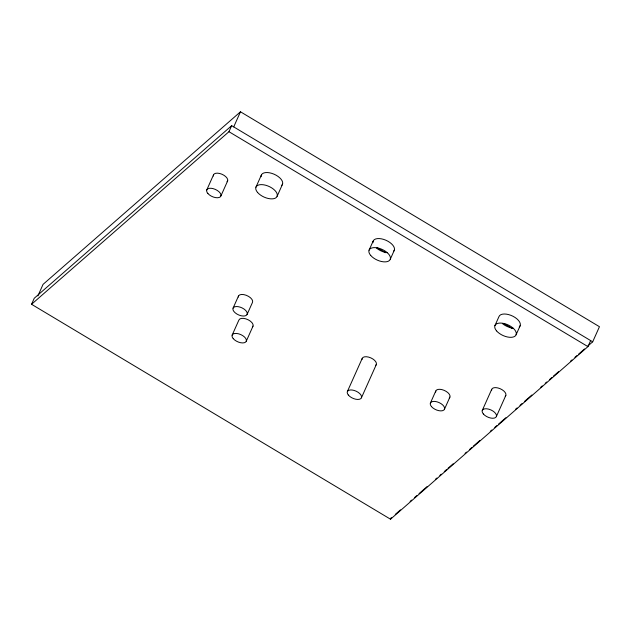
<?xml version="1.0" encoding="UTF-8"?>
<svg xmlns="http://www.w3.org/2000/svg" width="631" height="631" viewBox="0 0 631 631"><rect width="100%" height="100%" fill="white"/><g stroke="black" fill="none" stroke-linecap="round" stroke-linejoin="round"><path stroke-width="0.95" d="M590.64 340.582L587.942 346.624L390.526 519.21L31.55 304.292L34.255 298.25L231.664 125.664L592.69 341.813L599.45 326.708L240.474 111.79L43.058 284.376L37.892 295.923M31.55 304.292L228.958 131.705L231.664 125.664M233.715 126.894L240.474 111.79M206.723 190.041L213.475 174.937M220.889 195.981L227.649 180.884M255.926 187.21L261.329 175.126M277.112 196.296L282.514 184.22M233.084 308.117L238.486 296.034M232.145 335.148L238.904 320.043A7.69 3.912 24.1 0 1 248.251 319.83A7.69 3.912 24.1 0 1 252.432 326.945M247.084 314.467A7.69 3.912 24.1 0 0 238.029 306.642A7.69 3.912 24.1 0 0 235.134 312.771A7.69 3.912 24.1 0 0 247.084 314.467L252.487 302.383A7.69 3.912 24.1 0 0 246.232 295.284A7.69 3.912 24.1 0 0 238.289 297.059M246.279 341.197L253.031 326.101M369.064 250.199L373.118 241.145M390.258 259.294L394.304 250.239M347.365 391.575L362.233 358.353M361.421 397.814L376.289 364.592M430.374 403.099L435.776 391.015M390.526 519.21L391.299 517.483M444.5 409.172L449.903 397.088M494.917 325.651L498.971 316.588A11.532 5.868 24.1 0 1 513.011 316.281A11.532 5.868 24.1 0 1 519.266 326.953M482.242 410.505L491.699 389.359M516.111 334.745L520.165 325.683M496.384 416.523L505.841 395.377M395.282 514.399L400.48 509.856M410.126 501.424L411.609 500.123M414.575 497.528L416.807 495.58M419.031 493.631L427.195 486.501M435.358 479.363L436.841 478.061M439.815 475.466L441.298 474.173M444.263 471.578L446.488 469.63M447.978 468.328L453.168 463.785M465.047 453.405L466.53 452.112M469.496 449.517L471.728 447.568M473.211 446.267L479.891 440.43M490.279 431.344L491.762 430.05M494.728 427.455L496.96 425.507M498.443 424.213L505.865 417.722M515.511 409.29L516.994 407.989M519.96 405.394L522.192 403.446M524.416 401.505L531.838 395.014M540.743 387.229L542.226 385.927M545.2 383.332L546.683 382.039M549.648 379.444L551.873 377.496M553.363 376.194L558.553 371.659M570.432 361.271L571.915 359.978M574.88 357.383L577.113 355.434M578.595 354.141L584.527 348.951M587.5 346.356L592.69 341.813M228.958 131.705L587.942 346.624M377.251 247.715L385.573 252.7M503.719 323.435L512.127 328.467M513.066 328.175A11.532 5.868 24.1 0 1 502.465 323.624M387.205 252.723A11.532 5.868 24.1 0 1 376.612 248.172M372.945 242.722A11.532 5.868 24.1 0 1 385.793 240.19A11.532 5.868 24.1 0 1 393.405 251.501M261.147 176.704A11.532 5.868 24.1 0 1 274.004 174.172A11.532 5.868 24.1 0 1 281.615 185.482M491.588 390.415A7.69 3.912 24.1 0 1 500.115 388.688A7.69 3.912 24.1 0 1 505.25 396.229M435.658 392.072A7.69 3.912 24.1 0 1 444.24 390.392A7.69 3.912 24.1 0 1 449.304 397.932M362.068 359.386A7.69 3.912 24.1 0 1 370.815 357.88A7.69 3.912 24.1 0 1 375.642 365.412M213.388 176.002A7.69 3.912 24.1 0 1 221.836 174.195A7.69 3.912 24.1 0 1 227.073 181.744M496.55 330.873A11.532 5.868 24.1 0 0 515.212 336.015A11.532 5.868 24.1 0 0 504.784 323.711A11.532 5.868 24.1 0 0 496.55 330.873M370.697 255.421A11.532 5.868 24.1 0 0 389.359 260.564A11.532 5.868 24.1 0 0 378.931 248.259A11.532 5.868 24.1 0 0 370.697 255.421M257.558 192.423A11.532 5.868 24.1 0 0 276.212 197.566A11.532 5.868 24.1 0 0 265.785 185.269A11.532 5.868 24.1 0 0 257.558 192.423M483.362 413.983A7.69 3.912 24.1 0 0 495.792 417.375A7.69 3.912 24.1 0 0 488.78 409.172A7.69 3.912 24.1 0 0 483.362 413.983M431.454 406.577A7.69 3.912 24.1 0 0 443.893 410.016A7.69 3.912 24.1 0 0 436.96 401.813A7.69 3.912 24.1 0 0 431.454 406.577M348.328 395.03A7.69 3.912 24.1 0 0 360.782 398.642A7.69 3.912 24.1 0 0 354.086 390.423A7.69 3.912 24.1 0 0 348.328 395.03M233.241 338.634A7.69 3.912 24.1 0 0 245.68 342.049A7.69 3.912 24.1 0 0 238.715 333.846A7.69 3.912 24.1 0 0 233.241 338.634M207.899 193.536A7.69 3.912 24.1 0 0 220.322 196.84A7.69 3.912 24.1 0 0 213.207 188.653A7.69 3.912 24.1 0 0 207.899 193.536"/></g></svg>
